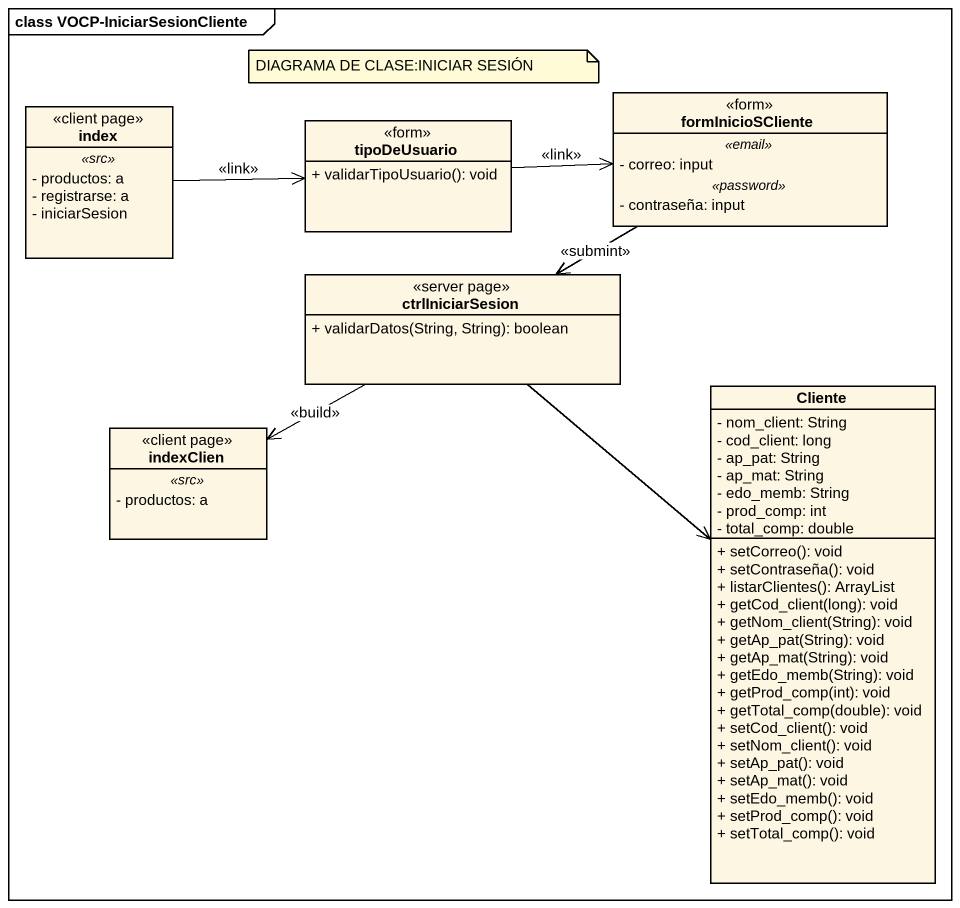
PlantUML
@startuml
mainframe class VOCP-IniciarSesionCliente
hide circle
hide empty members
skinparam classAttributeIconSize 0
class formInicioSCliente <<form>> {
  .. <<email>> ..
  - correo: input
  .. <<password>> ..
  - contraseña: input
}
class index <<client page>> {
  .. <<src>> ..
  - productos: a
  - registrarse: a
  - iniciarSesion
}
class tipoDeUsuario <<form>> {
  + validarTipoUsuario(): void
}
class ctrlIniciarSesion <<server page>> {
  + validarDatos(String, String): boolean
}
class Cliente {
  - nom_client: String
  - cod_client: long
  - ap_pat: String
  - ap_mat: String
  - edo_memb: String
  - prod_comp: int
  - total_comp: double
  + setCorreo(): void
  + setContraseña(): void
  + listarClientes(): ArrayList
  + getCod_client(long): void
  + getNom_client(String): void
  + getAp_pat(String): void
  + getAp_mat(String): void
  + getEdo_memb(String): void
  + getProd_comp(int): void
  + getTotal_comp(double): void
  + setCod_client(): void
  + setNom_client(): void
  + setAp_pat(): void
  + setAp_mat(): void
  + setEdo_memb(): void
  + setProd_comp(): void
  + setTotal_comp(): void
}
class indexClien <<client page>> {
  .. <<src>> ..
  - productos: a
}
formInicioSCliente -left-> ctrlIniciarSesion : <<submint>>
index -right-> tipoDeUsuario : <<link>>
tipoDeUsuario -right-> formInicioSCliente : <<link>>
ctrlIniciarSesion --> Cliente
ctrlIniciarSesion -left-> indexClien : <<build>>
note as N1
  DIAGRAMA DE CLASE:INICIAR SESIÓN
end note
@enduml
